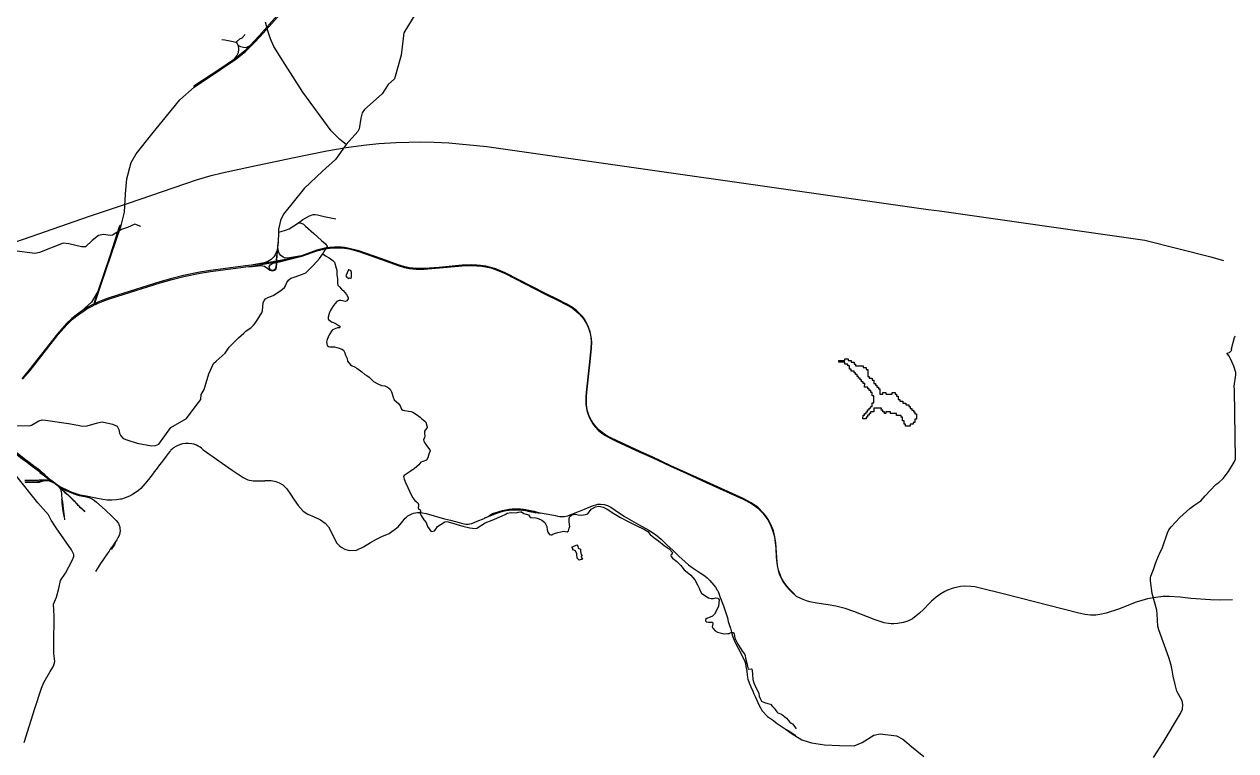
# Model space of a CAD drawing. Header units: millimetres. Extents: x 170 to 95391, y -643 to 69125.
# Drawn here: x 74260 to 95391, y 32716 to 45390 of the extents above; entities that cross this region are included whole.
import ezdxf

# ---------------------------------------------------------------- set-up
doc = ezdxf.new("R2010")
doc.units = ezdxf.units.MM
for name, color, linetype in [('railways', 4, 'Continuous'), ('roads_1', 1, 'Continuous'), ('roads_2', 2, 'Continuous'), ('roads_3', 3, 'Continuous'), ('water', 7, 'Continuous')]:
    doc.layers.add(name, color=color, linetype=linetype)

msp = doc.modelspace()

# ---------------------------------------------------------------- linework, layer by layer
at = {"layer": 'railways'}
for points in [[(70171.19, 40254.34), (70689.14, 40432.1), (71751.48, 40799.34), (72040.46, 40901.18), (74244.51, 41643.15), (75397.17, 42041.11), (76081.26, 42267.33), (77266.01, 42678.15), (77522.85, 42752.17), (77709.75, 42797.89), (78224.65, 42909.94), (78749.56, 43017.63), (78938.35, 43060.7), (79535.96, 43180.11), (79874.62, 43240.55), (80176.52, 43281.59), (80442.73, 43307.86), (80744.9, 43327.08), (80969.09, 43335.86), (81154.01, 43336.76), (81409.81, 43331.75), (81664.81, 43320.43), (82327.28, 43259.23)], [(82327.28, 43259.23), (90023.54, 42161.2)], [(90023.54, 42161.2), (90222.88, 42132.83)], [(90222.88, 42132.83), (93803.41, 41623.98)], [(93803.41, 41623.98), (94953.96, 41332.49), (95175.3, 41267.66)], [(73877.33, 38091.77), (73904.62, 38074.65), (73918.76, 38065.88), (73948.8, 38041.63), (74032.63, 37974.08), (74101.66, 37920.5), (74170.19, 37870.27), (74264.79, 37798.14), (74323.85, 37751.53), (74428.45, 37674.5), (74474.79, 37639.39)], [(73915.06, 38056.89), (74053.51, 37945.07), (74105.92, 37903.35), (74197.46, 37834.06), (74314.83, 37745.19), (74400.49, 37680.79), (74505.34, 37602.47), (74591.58, 37536.01), (74650.58, 37489.81), (74659.53, 37482.38), (74707.19, 37447.12)], [(73918.76, 38065.88), (73944.5, 38050.72), (73953.27, 38045.56), (73982.13, 38027.3), (74019.95, 37999.06), (74094.1, 37941.77), (74163.31, 37889.49), (74225.94, 37843.01), (74284.81, 37796.67), (74367.97, 37735.06), (74435.96, 37683.44), (74496.05, 37638.18), (74531.45, 37610.23), (74550.61, 37592.42), (74561.19, 37581.76), (74586.52, 37558.91)], [(74642.62, 37508.92), (74618.93, 37530.48), (74586.52, 37558.91), (74555.04, 37582.81), (74514.67, 37616.23), (74451.51, 37664.39), (74346.91, 37742.19), (74256.4, 37811.23), (74167.66, 37876.41), (74056.44, 37961.67), (73981.03, 38022.17), (73944.5, 38050.72)], [(77363.19, 37981.71), (77349.27, 37994.28), (77328.15, 38009.62), (77292.35, 38032.08), (77266.88, 38044.42), (77220.52, 38061.92), (77185.36, 38070.15), (77122.07, 38078.54), (77070.99, 38076.54), (77023.04, 38069.5), (76987.93, 38060.08), (76940.79, 38041.96), (76902.88, 38022.37), (76866.1, 37998.61), (76843.64, 37981.36), (76818.61, 37957.64), (76808.58, 37947.5), (76799.68, 37937.84), (76772.43, 37903.45), (76735.63, 37854.96), (76686.75, 37791.15), (76651.63, 37744.88), (76619.18, 37702.75), (76588.42, 37662), (76561.03, 37625.67), (76527.3, 37581.48), (76513.12, 37562.69)], [(74059.73, 37946.29), (74126.1, 37895.75), (74198, 37842.65), (74265.99, 37790.5), (74343.24, 37731.19), (74424.65, 37670.52), (74539.18, 37583.25), (74561.45, 37565.69), (74637.61, 37507.06), (74683.75, 37471.39), (74731.77, 37435.72), (74738.61, 37430.71), (74774.11, 37404.62), (74824.74, 37366.75), (74901.13, 37316.87)], [(77363.19, 37981.71), (77378.9, 37968.36)], [(77378.9, 37968.36), (77884.75, 37612.68)], [(74474.79, 37639.39), (74525.43, 37600.79), (74585.91, 37552.29), (74642.62, 37508.92), (74653.99, 37498.05), (74683.75, 37471.39)], [(74272.63, 37435.16), (74501.47, 37439.49), (74563.03, 37440.28), (74620.94, 37441.16), (74653.98, 37439.25), (74669.97, 37436.6), (74683.21, 37434.23), (74701.65, 37428.55)], [(74753.23, 37401.39), (74720.98, 37411.57), (74693.3, 37420.17), (74668.15, 37425.95), (74644.9, 37427.42), (74622.8, 37426.47), (74595.83, 37422.48), (74557.8, 37415.86), (74531.24, 37410.79), (74509.67, 37408.24), (74498.21, 37407.37), (74376.27, 37404.6), (74272.93, 37403.21)], [(74273.7, 37397.57), (74379.07, 37398.95), (74499.66, 37402), (74527.56, 37404.51), (74557.78, 37411.57), (74595.83, 37422.48)], [(74766.13, 37395.94), (74753.23, 37401.39), (74732.28, 37410.23), (74707.43, 37421.37), (74684.13, 37428.55), (74667.31, 37432.4), (74649.41, 37434.52), (74616.82, 37435.78), (74554.3, 37434.94), (74520.08, 37434.75)], [(74533.41, 37572.92), (74592.93, 37527.82), (74664.81, 37471.91), (74690.03, 37453.38), (74711.51, 37440.52), (74728.8, 37430.63)], [(74659.53, 37482.38), (74684.93, 37466.16), (74698.76, 37457.77), (74731.77, 37435.72)], [(74661.86, 37449.54), (74694.37, 37437.69), (74712.03, 37428.38), (74744.97, 37408.76), (74766.13, 37395.94), (74798.55, 37378)], [(74744.97, 37408.76), (74726.07, 37417.97), (74701.65, 37428.55)], [(74707.19, 37447.12), (74728.8, 37430.63), (74756.42, 37409.58), (74798.55, 37378), (74833.44, 37351.86), (74840.3, 37346.73), (74861.01, 37332.03), (74904.29, 37304.55), (74933.83, 37288.01), (74967.95, 37270.52), (75054.74, 37230.2), (75111.85, 37204.66), (75147.74, 37190.37), (75177.74, 37181.62), (75219.32, 37171.37), (75283.83, 37157.92), (75347.77, 37144.26), (75401.97, 37127.46), (75450.81, 37104.62), (75484.41, 37083.19), (75520.45, 37055.48), (75669.78, 36917.49), (75791.46, 36805.51), (75864.62, 36735.38), (75887.89, 36705.76), (75902.84, 36681.81), (75916.93, 36647.94), (75924.6, 36623.76), (75929.02, 36595.59), (75932.28, 36553.47), (75929.7, 36526.67), (75920.49, 36485.34), (75893.27, 36428.13), (75872.98, 36397.02), (75845.13, 36355.84), (75803.33, 36293.5), (75760.14, 36230.34), (75739.24, 36200.46), (75707.61, 36151.89), (75643.85, 36058.85), (75592.53, 35982.27), (75500.08, 35845.75)], [(76506.37, 37553.72), (76425.58, 37447.36), (76365.21, 37371.39), (76331.26, 37330.97), (76291.8, 37292.55), (76251.37, 37256.88), (76195.92, 37215.01), (76149.23, 37186.83), (76095.83, 37158.1), (76020.91, 37127.74), (75954.4, 37108.14), (75938.56, 37104.34), (75871.43, 37091.75), (75788.31, 37085.03), (75708.11, 37087), (75631.58, 37097.31), (75507.31, 37122.11), (75338.7, 37156.64), (75238.22, 37177.9), (75182.65, 37192.98), (75147.68, 37203.25), (75110.84, 37215.79), (75069.17, 37231.45), (75033.92, 37248.66), (74985.46, 37271.31), (74943, 37292.36), (74901.13, 37316.87)], [(76513.12, 37562.69), (76506.37, 37553.72)], [(77884.75, 37612.68), (77989.43, 37541.05), (78077.4, 37483.7), (78159.13, 37443.44), (78251.7, 37426.84), (78376.48, 37425.06), (78456.52, 37425.01)], [(78774.64, 37349.02), (78712.39, 37387.02), (78654.46, 37408.3), (78566.36, 37422.76), (78495.3, 37426.56), (78456.52, 37425.01)], [(74833.44, 37351.86), (74853.57, 37333.1), (74856.69, 37330.07), (74872.26, 37314.98), (74880.03, 37307.29), (74906.02, 37283.57), (74935.39, 37255.71), (74970.92, 37222.81), (75011.74, 37184.66), (75094.01, 37106.84), (75112.91, 37088.76), (75134.34, 37068.25), (75156.31, 37047.08), (75170.52, 37033.24), (75220.57, 36985.02), (75322.81, 36888.7)], [(74856.69, 37330.07), (74875.91, 37304.6), (74892.14, 37278.34), (74900.58, 37257.06), (74906.27, 37236.26), (74909.56, 37212.36), (74910.38, 37189.89), (74912.28, 37155.66), (74914.82, 37133.84), (74918.55, 37104.67), (74924.65, 37056.9), (74938.82, 36942.3), (74952.8, 36844.17), (74957.12, 36801.68), (74962.89, 36746.09)], [(75134.34, 37068.25), (75111.18, 37092.79), (75097.67, 37109.63), (75084.67, 37122.57), (75030.14, 37173.43), (74979.36, 37221.05), (74962.46, 37234.96), (74954.68, 37240.5), (74935.39, 37255.71)], [(78774.64, 37349.02), (78840.95, 37287.32), (78904.04, 37194.12), (78970.57, 37091.76), (79037.56, 36993.53), (79127.74, 36898), (79206.13, 36844.94), (79314.27, 36795.85), (79426.76, 36743.26), (79511.26, 36688), (79565.56, 36623.98), (79711.72, 36338.14), (79728.8, 36319.21)], [(74957.12, 36801.68), (74951.04, 36837.54), (74944.16, 36865.65), (74938.66, 36903.4), (74922.7, 37028.95), (74920.68, 37052.69), (74920.65, 37069.85), (74918.55, 37104.67)], [(75318.06, 36884.3), (75288.04, 36911.7), (75241.96, 36956.33), (75215.56, 36981.56), (75202.45, 36995.18), (75188.8, 37011.21), (75170.52, 37033.24)], [(83560.39, 36807.76), (83599.92, 36802.09), (83676.38, 36803.5), (83741.82, 36816.23), (83839.5, 36854.67), (83914.29, 36885.47), (84033.64, 36932.7), (84114.09, 36965.55), (84189.24, 36995.42), (84231.38, 37008.9), (84265.16, 37016.04), (84312.35, 37018.83), (84376.46, 37012.63), (84430.76, 36996.12), (84489.46, 36966.23), (84567.25, 36912.84), (84642.15, 36860.11)], [(79799.75, 36259.48), (79849.06, 36232.46), (79927.76, 36210.81), (80052.67, 36216.29), (80176.95, 36276.21), (80300.68, 36349.37), (80402.38, 36408.49), (80497.51, 36454.73), (80624.23, 36508.18), (80782.48, 36624.83), (80865.85, 36723.42), (80905.87, 36773.07), (80928.44, 36793.2), (80951.69, 36811.86), (80972.92, 36825.2), (80996.96, 36838.27), (81022.19, 36849.69), (81048.94, 36859.31), (81086.95, 36868.54), (81121.79, 36873.31)], [(81121.79, 36873.31), (81134.26, 36874.13), (81148.47, 36874.52), (81169.87, 36874.11), (81185.28, 36873.05)], [(81185.28, 36873.05), (81207.07, 36869.41), (81268.48, 36853.27)], [(81268.48, 36853.27), (81592.25, 36764.22)], [(82064.42, 36681.6), (82161.03, 36722.5), (82279.29, 36770.23)], [(82279.29, 36770.23), (82288.6, 36774.11), (82313.63, 36784.57), (82339.83, 36798.95), (82362.62, 36810.53), (82408.08, 36831.79), (82444.41, 36847.54), (82476.71, 36860.76), (82517.95, 36875.06), (82557.83, 36887.24), (82606.18, 36899.71), (82644.9, 36908.4), (82688.03, 36916.17), (82738.05, 36922.09), (82782.62, 36924.9), (82822.44, 36926.39), (82867.62, 36925.48), (82917.29, 36923.58), (82958.59, 36918.81), (83015.8, 36910.56), (83073.33, 36900.4), (83120.78, 36892.2), (83170.96, 36882.72), (83212.82, 36874.22), (83227.19, 36870.33), (83247.35, 36865.01), (83263.63, 36860.71)], [(83038.91, 36895.96), (82962.67, 36909.47), (82899.17, 36914.32), (82845.57, 36915.94), (82790.34, 36914.95), (82755.58, 36913.51), (82717.8, 36909.11), (82661.75, 36899.43), (82605.19, 36888.73), (82546.87, 36871.73), (82498.75, 36856.39), (82450.62, 36838.75), (82379.82, 36806.66), (82349.2, 36794.29), (82288.6, 36774.11)], [(82313.63, 36784.57), (82355.46, 36802.91)], [(82355.46, 36802.91), (82381.16, 36816.36), (82411.79, 36829.23), (82474.6, 36854.98), (82508.82, 36867.08), (82592.18, 36890.41), (82636.41, 36900.92), (82725.11, 36916.82), (82766.74, 36920.44), (82834.04, 36920.86), (82877.18, 36919.87), (82949.09, 36915.41), (83007.79, 36906.78), (83043.9, 36900.39), (83082.89, 36893.98), (83107.02, 36889.4), (83169.33, 36877.87), (83195.39, 36873.28), (83217.75, 36869.19), (83247.35, 36865.01)], [(83212.82, 36874.22), (83179.47, 36883.21), (83159.14, 36888.71), (83121.64, 36896.89), (83061.53, 36907.55), (83005.65, 36917.68), (82965.53, 36922.67), (82915.67, 36928.33), (82877.45, 36930.43), (82816.83, 36931.39), (82769.17, 36928.76), (82717.48, 36925.2), (82658.1, 36915.8), (82596.78, 36902.44), (82537.99, 36886.98), (82463.01, 36860.8), (82429.2, 36846.81), (82408.98, 36836.41), (82362.62, 36810.53)], [(83015.8, 36910.56), (83045.68, 36903.56), (83057.01, 36899.69), (83082.89, 36893.98)], [(83038.91, 36895.96), (83106.04, 36884.63), (83141.99, 36877.77), (83163.88, 36873.52), (83180.24, 36869.22)], [(83106.04, 36884.63), (83151.03, 36879.95), (83169.33, 36877.87)], [(83163.88, 36873.52), (83107.02, 36889.4)], [(83560.39, 36807.76), (83263.63, 36860.71)], [(84642.15, 36860.11), (84686.57, 36830.85)], [(84686.57, 36830.85), (84731.65, 36800.02), (84971.27, 36660.56), (85154.41, 36563.21), (85269.84, 36490.08), (85366.99, 36404.62), (85473.03, 36305.42), (85571.12, 36214.22), (85678.74, 36113.11), (85784.78, 36012.33), (85843.38, 35957.93), (85907.46, 35912.42), (86049.05, 35821.65), (86128.77, 35766.83), (86169.55, 35733.53), (86220.26, 35685.17)], [(81592.25, 36764.22), (81692.88, 36737.55), (81848.03, 36695.78), (81926.2, 36676.91), (81961.46, 36671.78), (81999.91, 36670.91), (82032.26, 36674.11), (82064.42, 36681.6)], [(75872.98, 36397.02), (75859.03, 36372.75), (75848.35, 36349.08), (75840.35, 36326.82), (75832.98, 36308.55), (75817.69, 36283.32), (75778.72, 36225.93)], [(79728.8, 36319.21), (79753.26, 36294.8), (79779.19, 36273.05), (79799.75, 36259.48)], [(86220.26, 35685.17), (86286.6, 35605.39)], [(86286.6, 35605.39), (86314.42, 35569.92), (86347.74, 35520.41), (86357.63, 35503.3), (86361.08, 35497.26)], [(86361.08, 35497.26), (86368.61, 35479.77), (86379.44, 35443.15)], [(86379.44, 35443.15), (86390.17, 35408.85)], [(86390.17, 35408.85), (86442.78, 35272.79)], [(86442.78, 35272.79), (86454.81, 35242.68), (86503.33, 35103.96)], [(86503.33, 35103.96), (86524.52, 35033.69)], [(86524.52, 35033.69), (86539.46, 34972.49)], [(86539.46, 34972.49), (86553.45, 34919.89)], [(86553.45, 34919.89), (86577.46, 34853.39)], [(86577.46, 34853.39), (86602.52, 34761.5)], [(86602.52, 34761.5), (86613.1, 34723.08), (86626.63, 34683.94), (86643.99, 34642.87), (86673.9, 34580.29), (86709.14, 34507.89), (86750.92, 34431.05), (86795.93, 34344.17), (86823.76, 34288.82), (86838.73, 34235.64), (86845.28, 34186.67), (86862.46, 34105.28), (86870.33, 34037.69), (86880.98, 33964.25), (86901.3, 33902.64), (86930.22, 33830.05), (86965.93, 33755.78)], [(86965.93, 33755.78), (86987.49, 33710.49)], [(86987.49, 33710.49), (87007.63, 33662.62), (87079.25, 33507.35), (87127.5, 33412.99), (87222.57, 33314.22), (87326.2, 33242.9), (87373.55, 33202.14)], [(87373.55, 33202.14), (87532.14, 33097.54)], [(87532.14, 33097.54), (87557.41, 33079.69), (87587.66, 33058.78), (87619.84, 33036.8), (87672.24, 33000.92), (87702.26, 32980.91)], [(87715.11, 32980), (87680.77, 33001.66), (87647.19, 33024.8), (87620.2, 33043.3), (87609.05, 33049.78), (87598.48, 33055.35), (87587.17, 33061.58), (87557.41, 33079.69)], [(87702.26, 32980.91), (87821.62, 32905.56), (87989.99, 32854.9), (88217.85, 32821.71), (88478.35, 32806.1), (88736.05, 32804.92), (88874.25, 32858.59), (89076.98, 32988.44), (89189.17, 33012.31), (89470.65, 32974.46), (89582.48, 32916.33), (89651.2, 32859.5), (89693.2, 32826.07), (89707.51, 32813.81), (89949.96, 32614.35)]]:
    msp.add_lwpolyline(points, dxfattribs=at)
at = {"layer": 'roads_1'}
for points in [[(77222.62, 44293.06), (77682.95, 44599.46), (77952.44, 44778.84), (78117.72, 44911.82), (78276.46, 45069.93), (78374.33, 45176.9), (78820.07, 45679.22), (79375.36, 46297.46), (79623.13, 46500.18), (79840.46, 46632.25), (80234.43, 46854.6), (80471.59, 47016.58), (80787.92, 47256.17), (81135.6, 47549.63), (81365.36, 47688.86), (81667.25, 47754.49), (81884.94, 47767.76), (82035.22, 47791.02)], [(78801.22, 45688.35), (78359.39, 45189.21), (78193.8, 45016.38), (78107.24, 44926.04), (77944.19, 44793.69), (77909.21, 44769.73), (77670.2, 44605.97), (77219.36, 44307.88), (77222.62, 44293.06)], [(78193.8, 45016.38), (78127.54, 44979.35), (78084.77, 44982.16), (78040.39, 44998.52), (77992.15, 45021.96), (77998.46, 44956.26), (77990.85, 44888.71), (77966.15, 44845.07), (77909.21, 44769.73)], [(75949, 41879.19), (76009.27, 42109.95), (76025.58, 42431.09), (76051, 42692.31), (76127.16, 42978.98), (76214.74, 43128.47), (76486.9, 43470.67), (76971.75, 44070.46), (77222.62, 44293.06)], [(75949, 41879.19), (75929.99, 41879.9), (75915.18, 41856.28), (75751.64, 41343.68), (75544.42, 40729.91), (75483.06, 40548.18), (75472.55, 40508.88)], [(75479.78, 40493.01), (75504.83, 40556.92), (75610.11, 40875.61), (75769.13, 41351.71), (75949, 41879.19)], [(79095.59, 41352.96), (78885.64, 41314.44), (78813.67, 41311.68), (78773.57, 41327.5), (78735.88, 41354.12), (78711.43, 41387.27), (78696.61, 41423.66), (78690.89, 41469.31), (78685.71, 41497.77), (78686.52, 41585.23), (78674.5, 41504.21), (78670.45, 41451.07), (78639.02, 41370.26), (78612.87, 41330.18), (78565.96, 41284.23), (78510.56, 41250.32), (78443.31, 41230.29), (78223.46, 41187.75)], [(78461.39, 41207.9), (78823.03, 41275.29), (79010.91, 41320.12), (79101.37, 41345.39), (79364.87, 41437.62), (79503.86, 41472.32), (79588.17, 41484.06), (79673.4, 41491.35), (79787.3, 41488.51), (79844.71, 41483.77), (79927.92, 41471.13), (80094.25, 41427.01), (80491.72, 41287.44), (80779.3, 41182.84), (80893.04, 41148.98), (80979.1, 41130.79), (81093.9, 41117.99), (81236.54, 41118.35), (81499.9, 41138.01), (81899.28, 41174.71), (82056.3, 41180.54), (82152.02, 41177.82), (82214.21, 41173.06), (82307.96, 41159.28), (82395.92, 41138.87), (82480.98, 41111.83), (82645.27, 41042.27), (83347.05, 40684.03), (83574.33, 40573.16), (83707.05, 40503.77), (83813.96, 40441.17), (83888.36, 40386.49), (83933.14, 40345.26), (83992.16, 40278.47), (84027.35, 40231.74), (84070.05, 40156.17), (84093.72, 40103.96), (84122.03, 40020.7), (84135.15, 39964.11), (84140.75, 39936.38), (84147.02, 39849.9), (84144.51, 39732.44), (84115.34, 39451.09), (84060.28, 38972.6), (84054.11, 38889.51), (84055.35, 38755.4), (84071.12, 38653.36), (84092.79, 38583.44), (84110.75, 38537.91), (84145.84, 38470.13), (84172.44, 38427.88), (84219.05, 38365.58), (84272.38, 38307.69), (84333.41, 38257.51), (84396.39, 38213.98), (84488.06, 38163.65), (84584.55, 38117.73), (84999.18, 37926.16), (85209.38, 37832.03), (85531.34, 37679.73), (85818.95, 37551.99), (86153.36, 37396.33), (86797.4, 37106.2), (86934, 37033.52), (87003.69, 36988.85), (87047.58, 36955.4), (87146.71, 36855.19), (87197.16, 36790.67), (87227.59, 36745.09), (87277.89, 36649.54), (87316.67, 36547.4), (87343.97, 36445.31), (87358.8, 36341.07), (87366.07, 36257.91), (87373.89, 36088.32), (87390.45, 35945.27), (87407.32, 35865.4), (87432.81, 35787.7), (87455.56, 35736.62), (87492.58, 35666.62), (87535.38, 35602.14), (87586.81, 35540.95), (87652.09, 35476.4), (87730.87, 35409.52)], [(87730.87, 35409.52), (87658.88, 35483.73), (87594.19, 35547.69), (87543.41, 35608.1), (87501.2, 35671.7), (87464.57, 35740.95), (87442.16, 35791.27), (87416.99, 35867.97), (87400.33, 35946.87), (87383.86, 36089.11), (87376.05, 36258.58), (87368.74, 36342.2), (87353.79, 36447.29), (87326.21, 36550.45), (87287.04, 36653.62), (87236.21, 36750.17), (87205.28, 36796.49), (87154.24, 36861.76), (87054.23, 36962.88), (87009.45, 36997.01), (86939.07, 37042.1), (86801.83, 37115.14), (86157.54, 37405.37), (85823.11, 37561.05), (85535.53, 37688.78), (85213.58, 37841.07), (85003.34, 37935.22), (84588.82, 38126.73), (84492.64, 38172.5), (84401.67, 38222.44), (84339.46, 38265.45), (84279.28, 38314.92), (84226.77, 38371.93), (84180.7, 38433.5), (84154.54, 38475.06), (84119.88, 38542.02), (84102.24, 38586.72), (84080.9, 38655.6), (84065.34, 38756.21), (84064.12, 38889.19), (84070.24, 38971.66), (84125.28, 39450.01), (84154.51, 39731.82), (84157.02, 39850.15), (84150.68, 39937.72), (84144.92, 39966.21), (84131.66, 40023.42), (84103.04, 40107.62), (84078.99, 40160.66), (84035.74, 40237.19), (83999.93, 40284.75), (83940.31, 40352.22), (83894.74, 40394.17), (83819.48, 40449.49), (83711.92, 40512.47), (83578.86, 40582.04), (83351.54, 40692.93), (82649.52, 41051.29), (82484.46, 41121.17), (82398.58, 41148.47), (82309.83, 41169.07), (82215.33, 41182.96), (82152.55, 41187.76), (82056.26, 41190.49), (81898.63, 41184.64), (81499.06, 41147.93), (81236.15, 41128.3), (81094.44, 41127.94), (80980.7, 41140.63), (80895.51, 41158.63), (80782.45, 41192.29), (80495.1, 41296.81), (80097.2, 41436.52), (79929.97, 41480.88), (79845.88, 41493.66), (79787.84, 41498.45), (79673.09, 41501.32), (79587.04, 41493.95), (79501.94, 41482.11), (79362.21, 41447.21), (79095.59, 41352.96), (79005.85, 41331.29), (78824.83, 41288), (78461.45, 41219.66)], [(78670.45, 41451.07), (78656.26, 41273.46)], [(78668.27, 41275.4), (78685.71, 41497.77)], [(78461.45, 41219.66), (78223.46, 41187.75), (78120.96, 41175.33), (77506.8, 41094.39), (77324.74, 41064.39), (77038.18, 41006.17), (76835.9, 40955.23), (76625.91, 40896.58), (75885.51, 40662.56), (75722.45, 40609.2), (75633.23, 40576.47), (75544.95, 40541.52), (75494.17, 40518.62), (75472.55, 40508.88), (75457.6, 40502.13), (75344.27, 40440.73), (75258.32, 40382.5), (75188.56, 40335.24), (75089.49, 40256.03), (74994.18, 40166.82), (74838.05, 39990.41), (74347.01, 39362.7), (74218.74, 39207.19)], [(74232.02, 39195.83), (74360.69, 39351.81), (74851.54, 39979.29), (75006.78, 40154.69), (75100.99, 40242.87), (75198.99, 40321.23), (75268.18, 40368.11), (75353.4, 40425.84), (75465.41, 40486.53), (75479.78, 40493.01), (75501.39, 40502.75), (75551.8, 40525.49), (75639.5, 40560.2), (75728.21, 40592.74), (75890.9, 40645.99), (76630.93, 40879.89), (76840.42, 40938.39), (77042.08, 40989.18), (77327.93, 41047.25), (77509.38, 41077.16), (78123.18, 41158.05), (78229.91, 41171.28), (78461.39, 41207.9)], [(78123.18, 41158.05), (78237.8, 41163.77), (78392.2, 41178.61), (78449.19, 41168.17), (78507.05, 41131.86), (78545.06, 41098.71), (78592.36, 41087.3), (78625.02, 41097.76), (78647.55, 41120.44), (78657.89, 41147.75), (78663.4, 41223.22)], [(78652.08, 41221.27), (78646.17, 41147.3), (78636.36, 41123.54), (78619.98, 41107.93), (78592.92, 41096.93), (78553.78, 41108.79), (78535.58, 41134.24), (78533.18, 41161.61), (78547.62, 41193.46), (78593.61, 41220.57), (78712.41, 41245.25), (78823.03, 41275.29)], [(78656.26, 41273.46), (78652.08, 41221.27)], [(78663.4, 41223.22), (78668.27, 41275.4)], [(75544.42, 40729.91), (75434.64, 40542.52), (75258.32, 40382.5)], [(93343.42, 35187.46), (93132.41, 35116.3), (93018.33, 35091.29), (92949.33, 35083.82), (92857.38, 35081.99), (92764.51, 35091.25), (92650.63, 35113.89), (91358.09, 35448.57), (90911.3, 35560.23), (90837.62, 35574.96), (90767.74, 35584.13), (90655.71, 35589.06), (90588.64, 35583.81), (90461.13, 35555.56), (90362.31, 35517.21), (90315.28, 35495.26), (90248.06, 35455.66), (90163.52, 35397.3), (90082.75, 35326.73), (90034.65, 35279.29), (89950.92, 35187.68), (89869.15, 35108.25), (89788.41, 35044.33), (89752.86, 35020.11), (89715.41, 34999.22), (89654.95, 34972.9), (89589.72, 34952.13), (89496.74, 34935.93), (89427.76, 34930.7), (89381.79, 34932.02), (89333.92, 34936.67), (89258.31, 34950.31), (89208.56, 34963.83), (89101.45, 34999.78), (88729.52, 35144.44), (88577.49, 35199.44), (88415.81, 35240.09), (88282.78, 35262.86), (88086.55, 35288.16), (87962.16, 35315.33), (87903.81, 35332.23), (87818.73, 35366.98), (87730.87, 35409.52)], [(93655.19, 35305.86), (93343.42, 35187.46)], [(95336.27, 35350.04), (95125.52, 35342.01), (94947.41, 35349.37), (94608.46, 35375.11), (94419.86, 35394.72), (94227.39, 35406.58), (94122.99, 35404.79), (93997.47, 35392), (93849.86, 35364.9), (93751.1, 35337.6), (93655.19, 35305.86)]]:
    msp.add_lwpolyline(points, dxfattribs=at)
at = {"layer": 'roads_2'}
for points in [[(79876.37, 43292.57), (79762.06, 43381.41), (79614.55, 43529.26), (79118.06, 44203.13), (78771.29, 44749.01), (78612.54, 45002.74), (78555.8, 45133.65), (78510.63, 45276.12), (78466.24, 45428.59)], [(76292.79, 41859.19), (76188.18, 41902.11), (76060.49, 41843.57), (75957.71, 41812.07), (75798.98, 41712.85), (75759.92, 41706.95), (75640.77, 41723.38), (75556.53, 41701.99), (75447.19, 41618.83), (75327.3, 41506.51), (75257.46, 41506.91), (75037.05, 41556.79), (74940.47, 41569.06), (74525.72, 41405.5), (74446.44, 41390.08), (74087.35, 41437.74)], [(79043.14, 41928.13), (79074.98, 41923.39), (79091.73, 41921.56), (79129.28, 41900.6), (79166.59, 41867.69), (79312.56, 41737.43), (79445.41, 41617.64), (79513.04, 41556.67), (79528.37, 41542.29), (79537.55, 41530.99), (79542.13, 41522.8), (79543.47, 41519.51), (79529.45, 41492)], [(79502.99, 41441.55), (79529.45, 41492)], [(79465.18, 41382.49), (79515.84, 41349), (79577.96, 41313.09), (79616.15, 41287.14), (79642.23, 41267.58), (79668.44, 41236.98), (79703.13, 41133.37), (79712.2, 41102.15), (79710.38, 41051.58), (79713.27, 41015.79), (79725.79, 40957.47), (79724.96, 40897.68), (79723.26, 40868.56), (79730.8, 40838.89), (79756.82, 40807.06), (79795.63, 40768.02), (79824.77, 40742.82), (79879.56, 40678.34), (79908.35, 40625.35), (79909.76, 40601.32), (79898.87, 40579.92), (79884.94, 40567.21), (79858.68, 40555.61), (79833.53, 40558.81), (79808.41, 40565.08), (79781.71, 40568.29), (79755.52, 40568.44), (79732.4, 40566.51), (79711.28, 40553.34), (79654.4, 40482.62), (79596.88, 40387.89), (79579.68, 40342.5), (79559.33, 40282.82), (79558.17, 40258.81), (79564.76, 40241.9), (79593.03, 40214.36), (79617.1, 40200.94), (79651.76, 40185.73), (79700.1, 40164.21), (79753.65, 40128.96), (79767.4, 40106.91), (79757.57, 40094.7), (79723.66, 40092.84), (79666.55, 40072.19), (79632.03, 40051.94), (79580.24, 39974.04), (79545.05, 39891.13), (79533.84, 39846.53), (79541.38, 39783.84), (79566.29, 39769.18), (79589.37, 39762.93), (79630.12, 39762.91), (79671.53, 39760.94), (79754.62, 39738.51), (79801.27, 39724.46), (79826, 39703.58), (79851.26, 39660.31), (79860.46, 39618.56), (79890.79, 39561.46), (79897.19, 39510.84), (79950.27, 39449.23), (79979.96, 39431.69), (80023.01, 39413.06), (80062.96, 39392.4), (80149.4, 39325.49), (80198.14, 39281.48), (80236.38, 39264.21), (80273.2, 39231.81), (80317.66, 39191.19), (80352.09, 39160.55), (80427.86, 39115.17), (80488.85, 39089.29), (80551.97, 39080.77), (80593.81, 39061.94), (80613.77, 39049.07), (80641.38, 39024.89), (80663.22, 38979.29), (80695.07, 38884.57), (80713.31, 38836.94), (80753.37, 38803.2), (80785.41, 38776.25), (80814.96, 38731.11), (80839.83, 38674.77), (80860.29, 38657.79), (80895.86, 38649.62), (80961.91, 38642.93), (81006.05, 38637.08), (81039.87, 38622.59), (81104.03, 38579.51), (81163.21, 38537.09), (81187.23, 38512.94), (81220.98, 38486.19), (81244.52, 38467.66), (81263.1, 38450.39), (81283.62, 38383.12), (81285.01, 38355), (81269.99, 38330.55), (81243.57, 38288.78), (81242.9, 38258.63), (81249.29, 38204.41), (81241.65, 38181.65), (81225.34, 38143.2), (81228.28, 38117.63), (81252.71, 38073.55), (81295.56, 38017.09), (81335.36, 37966.8), (81338.34, 37947.35), (81319.23, 37892.97), (81297.63, 37825.91), (81276.36, 37786.16), (81231.05, 37765.95), (81178.24, 37750.6), (81143.9, 37703.03), (81067.54, 37640.57), (80992.26, 37586.78), (80919.08, 37541.68), (80885.05, 37520.39), (80877.43, 37502.23), (80887.78, 37453.45), (80908.22, 37398.3), (80949.16, 37305.9), (81005.69, 37181.06), (81036.05, 37126.53), (81071.76, 37079.32), (81094.28, 37063.35), (81123.45, 37043.26), (81136.14, 37013.04), (81136.2, 36990.21), (81133.28, 36957.84), (81133.21, 36945.57), (81138.49, 36936.52), (81142.06, 36933.43), (81155.24, 36933.19), (81161.55, 36926.69), (81167.66, 36917.96), (81168.95, 36903.98), (81169.37, 36885.57)], [(95235.87, 39651.13), (95280.07, 39666.55), (95321.38, 39703.02), (95316.62, 39710.77), (95317.64, 39725.18), (95366.3, 39924.45), (95388.51, 39947.66)], [(93958.06, 32597.59), (94126.03, 32862.04), (94427.44, 33364.39), (94460.32, 33442.99), (94464.47, 33520.53), (94453.24, 33584.79), (94364.75, 33756.67), (94331.7, 33874.16), (94299.61, 34014.91), (94283.75, 34121.29), (94261.13, 34209.96), (94221.34, 34341.87), (94045.91, 34822.99), (94030.85, 34888.39), (94022.14, 35101.1), (94014.75, 35168.69), (93931.58, 35462.42), (93905.66, 35681.82), (93904.9, 35730.56), (93910.78, 35763.78), (93954.45, 35878.91), (93995.18, 36002.9), (94046.55, 36127.98), (94061, 36150.11), (94110.41, 36264.11), (94200.61, 36519.83), (94224.77, 36571.86), (94262.43, 36624.94), (94412.65, 36783.02), (94591.61, 36943.27), (94661.74, 36996.29), (94782.91, 37076.91), (94857.09, 37163.16), (95041.93, 37358.84), (95094.74, 37396.4), (95171.73, 37468.24), (95264.24, 37588.79), (95360.74, 37751.41), (95383.06, 37802.33), (95370.4, 39004.05), (95363.04, 39079.38), (95390.63, 39275.36), (95388.87, 39315.25), (95355.79, 39422.74), (95300.69, 39554.64), (95273.11, 39602.32), (95235.87, 39651.13)], [(81167.71, 36862.58), (81171.21, 36844.15), (81180.34, 36822.64), (81230.97, 36745.36), (81272.14, 36695.89), (81295.09, 36630), (81350.48, 36548.26), (81371.7, 36543.21), (81394.83, 36544.62), (81414.21, 36554.05), (81437.49, 36583.06), (81468.2, 36626.02), (81595.03, 36709.71), (81627.25, 36717.03), (81652.92, 36712.29), (81908.34, 36634.28), (82031.48, 36602.96), (82123.04, 36591.42), (82155.45, 36599.43), (82301.33, 36693.24), (82423.67, 36741), (82596.66, 36814.73), (82645.24, 36835.11), (82683.2, 36860.29), (82718.69, 36867.78), (82765.12, 36870.79), (82837.88, 36868.7), (82881.09, 36881.26), (82915.03, 36885.69), (82933.5, 36882.52), (82972.59, 36855.92), (83021.68, 36845.27), (83056.74, 36834.53), (83078.45, 36796.41), (83098.42, 36783.02), (83181.8, 36778.17), (83220.8, 36770.31), (83286.74, 36740.15), (83339.1, 36695.58), (83377.1, 36628.75), (83378.53, 36570.65), (83389.45, 36530.54), (83422.63, 36488.97), (83444.36, 36482.9), (83462.86, 36484.34), (83482.26, 36495.83), (83509.74, 36508.64), (83566.67, 36526.57), (83616.05, 36538.08), (83663.87, 36547.56), (83699.81, 36542.77), (83731.63, 36536.99), (83751.93, 36552.4), (83765.85, 36596.63), (83773.88, 36626.92)], [(81167.71, 36862.58), (81169.37, 36885.57)]]:
    msp.add_lwpolyline(points, dxfattribs=at)
at = {"layer": 'roads_3'}
for points in [[(81090.63, 45584.43), (80883.46, 45238.2), (80833.76, 44852.1), (80716.57, 44439.98), (80609.24, 44338.39), (80501.59, 44175.5), (80194.57, 43904.88), (80153.64, 43847.46), (80127.73, 43753.5), (80100.3, 43563.09), (80076.7, 43520.87), (79876.37, 43292.57), (79690.06, 43031.28), (79462.41, 42827.84), (79144.82, 42527.27), (78781.68, 42075.23), (78731.3, 41967.29), (78695.87, 41807.5), (78693.91, 41760.97), (78686.52, 41585.23)], [(77705.51, 45126.71), (77760.31, 45120.71), (77875.11, 45092.29), (77926.73, 45080.4), (77951.48, 45078.21), (77964.16, 45084.56), (78019.6, 45134.05), (78061.96, 45154.06), (78113.36, 45208.4)], [(77992.15, 45021.96), (77964.16, 45084.56)], [(78693.91, 41760.97), (78740.2, 41774.3), (78816.85, 41798.4), (78880.31, 41821.25), (78962.6, 41875.76), (79043.14, 41928.13), (79121.85, 41981.17), (79234.65, 42049.51), (79296.6, 42073.41), (79331.85, 42074.04), (79376.64, 42062.75), (79489.81, 42036.38), (79693.1, 41994.1)], [(74102.45, 38388.1), (74345.88, 38383.32), (74384.97, 38398.14), (74514.73, 38473.46), (74570.45, 38488.18), (74632.56, 38486.14), (75032.42, 38426.93), (75194.07, 38395.88), (75277.76, 38377), (75355.83, 38384.91), (75538.18, 38437.35), (75619.19, 38453.61), (75797.38, 38410.77), (75878.11, 38379.36), (75912.46, 38323.14), (75923.62, 38254.52), (75942.86, 38208.41), (75983.79, 38165.54), (76065.24, 38133.29), (76226.78, 38083.87), (76482.24, 38034.74), (76546.57, 38039.39), (76605.96, 38067.47), (76816.4, 38356.42), (77088.9, 38510.39), (77259.97, 38740.19), (77337.86, 38845.11), (77344.84, 38930.35), (77400.25, 39021.18), (77481.22, 39289.12), (77562.42, 39470.11), (77607.46, 39515), (77767.13, 39650.4), (77835.64, 39758.71), (77954.71, 39876.2), (77999.12, 39918.37), (78087.92, 40001.68), (78123.55, 40035.22), (78215.01, 40102.37), (78258.17, 40138.71), (78286.78, 40173), (78333.91, 40243.25), (78370.72, 40304.89), (78406.43, 40355.8), (78413.13, 40390.3), (78419.88, 40465.58), (78428.97, 40530.43), (78446.49, 40572.55), (78466.67, 40600.54), (78511.48, 40624.82), (78602.56, 40657.02), (78736.05, 40744.18), (78799.01, 40799.01), (78815.27, 40827.24), (78839.21, 40885.87), (78866.48, 40927.42), (78909.96, 40958.04), (78966.57, 40979.19), (79111.5, 41032.36), (79168.8, 41054.22), (79211.97, 41092.11), (79293.06, 41177.5), (79363.99, 41249.88), (79410.84, 41304.1), (79465.18, 41382.49), (79491.78, 41424.96), (79502.99, 41441.55)], [(74256.78, 32858.64), (74446.77, 33453.68), (74560.17, 33810.04), (74599.06, 33907.64), (74711.47, 34097.62), (74772, 34190.07), (74792.74, 34275.24), (74775.49, 34414.14), (74777.88, 34574.66), (74784.37, 35064.6), (74770.43, 35276.23), (74823.88, 35392.97), (74860.91, 35546.6), (74889.91, 35685.23), (74977.37, 35813.48), (75097.91, 36037.7), (75126.5, 36107.76), (75124.51, 36138.71), (75081.65, 36221.74), (74819.44, 36605.39), (74727.73, 36736.37), (74682.04, 36831.97), (74499.03, 37039.57), (74108.17, 37529.35)], [(83773.88, 36626.92), (83771.48, 36659.65), (83762.04, 36723.09), (83762.09, 36768.4), (83777.66, 36800.02), (83806.22, 36826.12), (83833.86, 36840.63), (83876.01, 36845.53), (83918.59, 36833.05), (83985, 36824.71), (84043.95, 36835.49), (84089.23, 36849.06), (84104.2, 36865.34), (84121.28, 36888.26), (84146.84, 36930.22), (84225.13, 36972.27), (84277.91, 36981.53), (84308.21, 36979.84), (84358.17, 36967.51), (84425.79, 36930.37), (84545.95, 36853.42), (84660.18, 36785.38), (84795.46, 36715.69), (84920.17, 36653.91), (85075.78, 36577.32), (85135.72, 36541.75), (85177.08, 36490.93), (85238.47, 36437.98), (85321.92, 36377.77), (85423.26, 36298.54), (85506.19, 36239.34), (85564.44, 36173.12), (85561.27, 36154.72), (85550.58, 36139.61), (85540.06, 36125.69), (85542.53, 36105.23), (85568.57, 36073.41), (85642.79, 36015.27), (85709.26, 35949.52), (85770.55, 35875.09), (85822.74, 35830.36), (85887.4, 35779.61), (85955.87, 35700.04), (86010.17, 35598.37), (86030.18, 35555.51), (86046.9, 35505.85), (86074.78, 35464.63), (86145.42, 35410.6), (86196.33, 35382.42), (86240.8, 35372.83), (86279.86, 35375.19), (86321.7, 35384.89), (86354.9, 35380.46), (86370.26, 35369.14), (86377.87, 35349.16), (86368.09, 35237.75), (86339.53, 35175.01), (86299.8, 35101.76), (86265.51, 35061.86), (86163.6, 35025.04), (86142.43, 35003.66), (86141.82, 34983.73), (86160.93, 34967.96), (86193.27, 34960.14), (86238.82, 34960.76), (86262.44, 34957.07), (86269.51, 34932.5), (86258.98, 34878.86), (86270.86, 34854.96), (86307.97, 34809.61), (86352.21, 34782.47), (86467.2, 34758.92), (86529.71, 34760.48), (86557.98, 34761.88), (86573.1, 34770.68), (86586.83, 34778.61)], [(86608.43, 34781.58), (86586.83, 34778.61)], [(86608.43, 34781.58), (86622.28, 34777.42), (86639.3, 34755.02), (86649.75, 34719), (86654.89, 34682.86), (86704.56, 34576.1), (86789.75, 34446.33), (86822.96, 34407.31), (86835.16, 34378.12), (86841.61, 34330.02), (86865.34, 34242.99), (86880.38, 34162.64), (86886.43, 34139.6), (86937.33, 34144.99), (86949.64, 34137.77), (86955.69, 34116.26), (86959, 34052.85), (86967.8, 33960.25), (86985.51, 33900.35), (87015.16, 33831.36), (87052.31, 33755.51), (87071.47, 33713.82), (87080.49, 33666.22), (87098.76, 33616.03), (87119.67, 33584.23), (87172.46, 33555.85), (87227.04, 33539.41), (87273.05, 33526.23), (87311.6, 33489.41), (87339.02, 33457.92), (87354.84, 33434.83), (87384.97, 33394.29), (87404.94, 33378.86), (87465.97, 33354.54), (87553.52, 33284.07), (87612.81, 33216.3), (87638.42, 33196.23), (87649.71, 33192.6), (87657.05, 33187.12), (87698.76, 33131.53), (87724.48, 33099.37)]]:
    msp.add_lwpolyline(points, dxfattribs=at)
at = {"layer": 'water'}
for points in [[(79914.63, 41106.82), (79871.6, 41002.11), (79883.8, 40977.97), (79922.94, 40955.95), (79933.97, 40968.62), (79948.52, 40958.09), (79967.33, 40974.79), (79968.91, 41014.31), (79968.24, 41058.38), (79953.84, 41097.07), (79922.39, 41107.24), (79914.63, 41106.82)], [(88574.4, 39524.7), (88574.54, 39555.49), (88627.74, 39555.24), (88627.59, 39524.45), (88680.78, 39524.21), (88680.64, 39493.42), (88733.83, 39493.18), (88733.69, 39462.4), (88760.27, 39462.27), (88760.14, 39431.5), (88893.11, 39430.88), (88892.98, 39400.1), (88946.16, 39399.86), (88946.02, 39369.07), (88972.61, 39368.95), (88972.05, 39245.81), (88998.64, 39245.69), (88998.51, 39214.91), (89051.69, 39214.66), (89051.55, 39183.89), (89078.15, 39183.76), (89077.87, 39122.19), (89104.47, 39122.07), (89104.33, 39091.29), (89130.92, 39091.17), (89130.78, 39060.38), (89157.37, 39060.26), (89157.23, 39029.48), (89183.83, 39029.35), (89183.41, 38937), (89236.6, 38936.76), (89236.74, 38967.55), (89289.93, 38967.31), (89289.79, 38936.52), (89396.17, 38936.04), (89396.31, 38966.82), (89449.51, 38966.58), (89449.37, 38935.8), (89475.96, 38935.68), (89475.83, 38904.9), (89502.42, 38904.77), (89502.15, 38843.21), (89528.74, 38843.09), (89528.6, 38812.3), (89581.79, 38812.06), (89581.65, 38781.27), (89634.84, 38781.03), (89634.7, 38750.26), (89687.9, 38750.01), (89687.76, 38719.23), (89714.35, 38719.11), (89714.22, 38688.33), (89740.81, 38688.21), (89740.68, 38657.42), (89767.27, 38657.3), (89767.13, 38626.53), (89793.73, 38626.4), (89793.59, 38595.62), (89820.19, 38595.49), (89819.78, 38503.14), (89793.18, 38503.26), (89792.9, 38441.7), (89766.3, 38441.81), (89766.16, 38411.03), (89712.98, 38411.27), (89712.83, 38380.49), (89633.04, 38380.84), (89633.18, 38411.63), (89606.58, 38411.75), (89606.86, 38473.31), (89580.27, 38473.43), (89580.53, 38535), (89553.95, 38535.12), (89554.08, 38565.9), (89474.29, 38566.27), (89474.43, 38597.05), (89368.04, 38597.53), (89368.18, 38628.31), (89288.4, 38628.68), (89288.26, 38597.89), (89261.66, 38598.01), (89261.8, 38628.8), (89235.2, 38628.92), (89235.34, 38659.7), (89208.75, 38659.82), (89208.88, 38690.61), (89075.91, 38691.22), (89075.63, 38629.64), (89022.44, 38629.89), (89022.29, 38599.1), (88995.7, 38599.22), (88995.55, 38568.45), (88968.96, 38568.56), (88968.82, 38537.78), (88942.22, 38537.9), (88942.08, 38507.12), (88888.88, 38507.36), (88889.16, 38568.93), (88915.76, 38568.81), (88915.9, 38599.59), (88942.5, 38599.47), (88942.64, 38630.25), (88969.23, 38630.14), (88969.38, 38660.92), (88995.97, 38660.79), (88996.11, 38691.58), (89022.71, 38691.46), (89022.85, 38722.25), (89049.45, 38722.12), (89049.73, 38783.69), (89076.33, 38783.56), (89076.89, 38906.7), (89050.29, 38906.82), (89050.57, 38968.39), (89023.97, 38968.52), (89024.11, 38999.29), (88997.52, 38999.42), (88997.66, 39030.2), (88971.07, 39030.32), (88971.2, 39061.11), (88918.01, 39061.35), (88918.3, 39122.91), (88891.7, 39123.04), (88891.84, 39153.82), (88865.25, 39153.94), (88865.38, 39184.73), (88838.8, 39184.85), (88838.93, 39215.64), (88812.34, 39215.76), (88812.48, 39246.54), (88785.88, 39246.67), (88786.02, 39277.44), (88759.43, 39277.57), (88759.57, 39308.35), (88732.98, 39308.47), (88733.11, 39339.26), (88679.93, 39339.5), (88680.07, 39370.29), (88653.47, 39370.41), (88653.76, 39431.97), (88627.17, 39432.1), (88627.3, 39462.88), (88574.12, 39463.13), (88574.26, 39493.91), (88467.88, 39494.4), (88468.03, 39525.19), (88574.4, 39524.7)], [(83994.47, 36059.07), (83940.36, 36042.41), (83903.52, 36075), (83895.76, 36150.89), (83873.1, 36204.75), (83829.51, 36218.97), (83827.42, 36246.22), (83813.46, 36266.17), (83896.3, 36309.69), (83914.21, 36286.29), (83922.16, 36248.69), (83963.53, 36233.75), (83964.8, 36192.51), (83971.2, 36140.2), (83985.9, 36120.23), (83972.46, 36095.27), (83994.47, 36059.07)]]:
    msp.add_lwpolyline(points, close=True, dxfattribs=at)

doc.saveas('drawing.dxf')
